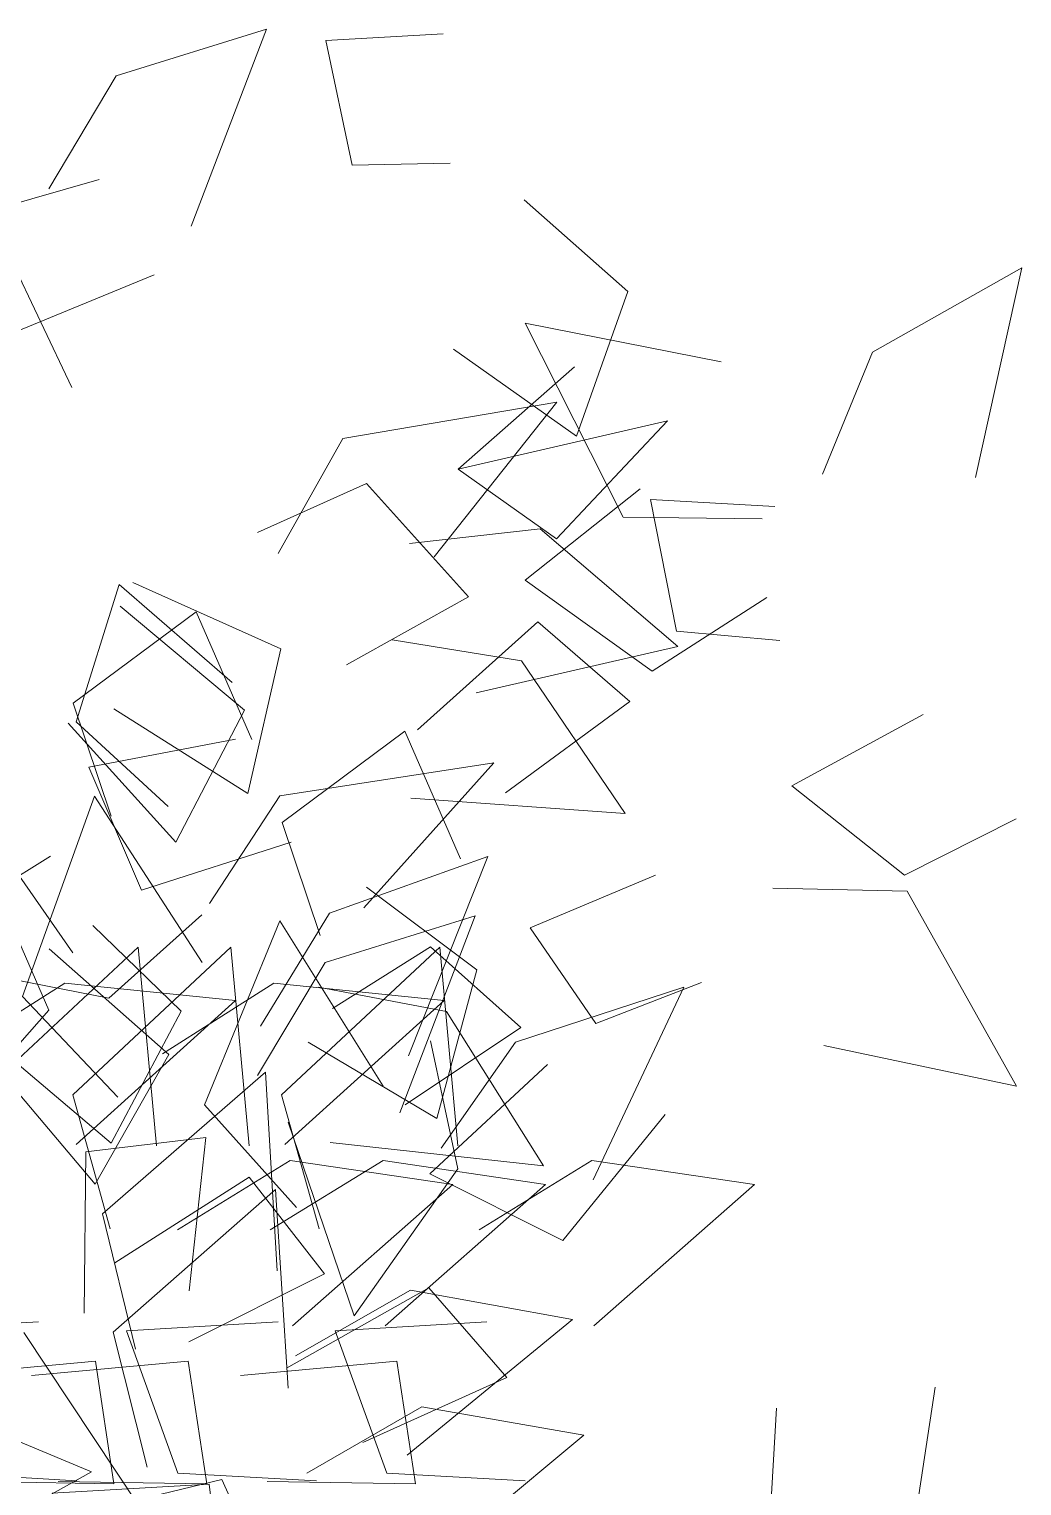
# Model space of a CAD drawing. Extents: x -191 to -12, y -149 to 43.
# Drawn here: x -67.1 to -20.3, y -35.9 to 32.9 of the extents above; entities that cross this region are included whole.
import ezdxf

# ---------------------------------------------------------------- set-up
doc = ezdxf.new("R2010")
doc.units = 0
doc.header["$LTSCALE"] = 96
doc.header["$MEASUREMENT"] = 0
doc.layers.add('A-FURN-MAIN-0', color=94, linetype='Continuous', lineweight=5)

msp = doc.modelspace()

# ---------------------------------------------------------------- linework, layer by layer
at = {"layer": 'A-FURN-MAIN-0'}
for points, invisible_edges in [([(-66.221, 25.331, 196.929), (-63.033, 30.665, 196.215), (-55.942, 32.868, 191.629)], 12), ([(-66.221, 25.331, 196.929), (-55.942, 32.868, 191.629), (-59.496, 23.568, 193.55)], 9), ([(-66.221, 25.331, 196.929), (-63.033, 30.665, 196.215), (-55.942, 32.868, 191.629)], 12), ([(-66.221, 25.331, 196.929), (-55.942, 32.868, 191.629), (-59.496, 23.568, 193.55)], 9), ([(-47.268, 26.532, 197.586), (-53.14, 32.33, 190.715), (-47.594, 32.64, 195.088)], 9), ([(-47.268, 26.532, 197.586), (-53.14, 32.33, 190.715), (-47.594, 32.64, 195.088)], 9), ([(-47.268, 26.532, 197.586), (-51.885, 26.445, 193.877), (-53.14, 32.33, 190.715)], 12), ([(-47.268, 26.532, 197.586), (-51.885, 26.445, 193.877), (-53.14, 32.33, 190.715)], 12), ([(-61.237, 21.271, 220.828), (-70.462, 23.864, 214.515), (-63.841, 25.764, 217.755)], 9), ([(-61.237, 21.271, 220.828), (-70.462, 23.864, 214.515), (-63.841, 25.764, 217.755)], 9), ([(-43.77, 24.812, 250.359), (-41.294, 13.656, 252.856), (-47.1, 17.752, 251.535)], 9), ([(-43.77, 24.812, 250.359), (-41.294, 13.656, 252.856), (-47.1, 17.752, 251.535)], 9), ([(-43.77, 24.812, 250.359), (-38.882, 20.482, 251.004), (-41.294, 13.656, 252.856)], 12), ([(-43.77, 24.812, 250.359), (-38.882, 20.482, 251.004), (-41.294, 13.656, 252.856)], 12), ([(-61.237, 21.271, 220.828), (-68.007, 18.48, 218.323), (-70.462, 23.864, 214.515)], 12), ([(-61.237, 21.271, 220.828), (-68.007, 18.48, 218.323), (-70.462, 23.864, 214.515)], 12), ([(-71.565, 11.894, 234.99), (-68.053, 22.114, 230.513), (-65.125, 15.953, 232.9)], 9), ([(-71.565, 11.894, 234.99), (-68.053, 22.114, 230.513), (-65.125, 15.953, 232.9)], 9), ([(-29.677, 11.851, 224.45), (-27.329, 17.619, 225.043), (-20.269, 21.6, 221.81)], 12), ([(-29.677, 11.851, 224.45), (-20.269, 21.6, 221.81), (-22.459, 11.702, 221.687)], 9), ([(-29.677, 11.851, 224.45), (-27.329, 17.619, 225.043), (-20.269, 21.6, 221.81)], 12), ([(-29.677, 11.851, 224.45), (-20.269, 21.6, 221.81), (-22.459, 11.702, 221.687)], 9), ([(-32.524, 9.746, 159.233), (-39.097, 9.827, 160.455), (-43.719, 18.99, 162.947)], 12), ([(-32.524, 9.746, 159.233), (-43.719, 18.99, 162.947), (-34.47, 17.165, 160.838)], 9), ([(-32.524, 9.746, 159.233), (-39.097, 9.827, 160.455), (-43.719, 18.99, 162.947)], 12), ([(-32.524, 9.746, 159.233), (-43.719, 18.99, 162.947), (-34.47, 17.165, 160.838)], 9), ([(-37.009, 14.376, 196.833), (-46.891, 12.085, 191.466), (-41.391, 16.918, 193.552)], 8), ([(-37.009, 14.376, 196.833), (-46.891, 12.085, 191.466), (-41.391, 16.918, 193.552)], 8), ([(-55.39, 8.106, 237.718), (-52.326, 13.546, 235.328), (-42.222, 15.257, 237.88)], 12), ([(-55.39, 8.106, 237.718), (-42.222, 15.257, 237.88), (-48.023, 7.949, 240.383)], 9), ([(-55.39, 8.106, 237.718), (-52.326, 13.546, 235.328), (-42.222, 15.257, 237.88)], 12), ([(-55.39, 8.106, 237.718), (-42.222, 15.257, 237.88), (-48.023, 7.949, 240.383)], 9), ([(-37.009, 14.376, 196.833), (-42.24, 8.806, 195.605), (-46.891, 12.085, 191.466)], 12), ([(-37.009, 14.376, 196.833), (-42.24, 8.806, 195.605), (-46.891, 12.085, 191.466)], 12), ([(-56.368, 9.095, 261.289), (-51.22, 11.418, 257.95), (-46.392, 6.062, 255.988)], 12), ([(-56.368, 9.095, 261.289), (-51.22, 11.418, 257.95), (-46.392, 6.062, 255.988)], 12), ([(-32.31, 6.027, 165.591), (-43.723, 6.856, 168.015), (-38.298, 11.158, 165.943)], 9), ([(-32.31, 6.027, 165.591), (-43.723, 6.856, 168.015), (-38.298, 11.158, 165.943)], 9), ([(-31.692, 4.002, 197.936), (-36.575, 4.449, 194.616), (-37.797, 10.656, 192.127)], 12), ([(-31.692, 4.002, 197.936), (-37.797, 10.656, 192.127), (-31.928, 10.33, 196.054)], 9), ([(-31.692, 4.002, 197.936), (-36.575, 4.449, 194.616), (-37.797, 10.656, 192.127)], 12), ([(-31.692, 4.002, 197.936), (-37.797, 10.656, 192.127), (-31.928, 10.33, 196.054)], 9), ([(-56.368, 9.095, 261.289), (-46.392, 6.062, 255.988), (-52.166, 2.849, 258.916)], 9), ([(-56.368, 9.095, 261.289), (-46.392, 6.062, 255.988), (-52.166, 2.849, 258.916)], 9), ([(-49.182, 8.589, 227.385), (-43.007, 9.273, 226.659), (-36.508, 3.725, 224.884)], 12), ([(-49.182, 8.589, 227.385), (-43.007, 9.273, 226.659), (-36.508, 3.725, 224.884)], 12), ([(-49.182, 8.589, 227.385), (-36.508, 3.725, 224.884), (-46.042, 1.528, 227.545)], 9), ([(-49.182, 8.589, 227.385), (-36.508, 3.725, 224.884), (-46.042, 1.528, 227.545)], 9), ([(-60.571, -3.839, 235.596), (-64.928, 0.167, 235.418), (-62.896, 6.641, 235.819)], 12), ([(-60.571, -3.839, 235.596), (-64.928, 0.167, 235.418), (-62.896, 6.641, 235.819)], 12), ([(-62.253, 6.735, 228.064), (-56.817, -3.227, 226.359), (-63.138, 0.772, 227.776)], 9), ([(-62.253, 6.735, 228.064), (-56.817, -3.227, 226.359), (-63.138, 0.772, 227.776)], 9), ([(-60.571, -3.839, 235.596), (-62.896, 6.641, 235.819), (-57.551, 2.021, 236.042)], 9), ([(-60.571, -3.839, 235.596), (-62.896, 6.641, 235.819), (-57.551, 2.021, 236.042)], 9), ([(-62.253, 6.735, 228.064), (-55.252, 3.601, 227.027), (-56.817, -3.227, 226.359)], 12), ([(-62.253, 6.735, 228.064), (-55.252, 3.601, 227.027), (-56.817, -3.227, 226.359)], 12), ([(-32.31, 6.027, 165.591), (-37.731, 2.548, 166.84), (-43.723, 6.856, 168.015)], 12), ([(-32.31, 6.027, 165.591), (-37.731, 2.548, 166.84), (-43.723, 6.856, 168.015)], 12), ([(-62.848, 5.616, 238.422), (-60.217, -5.519, 239.307), (-65.294, 0.1, 238.536)], 9), ([(-62.848, 5.616, 238.422), (-60.217, -5.519, 239.307), (-65.294, 0.1, 238.536)], 9), ([(-62.848, 5.616, 238.422), (-56.98, 0.72, 239.647), (-60.217, -5.519, 239.307)], 12), ([(-62.848, 5.616, 238.422), (-56.98, 0.72, 239.647), (-60.217, -5.519, 239.307)], 12), ([(-63.269, -4.29, 199.075), (-65.063, 1.036, 195.691), (-59.262, 5.358, 193.815)], 12), ([(-63.269, -4.29, 199.075), (-65.063, 1.036, 195.691), (-59.262, 5.358, 193.815)], 12), ([(-63.269, -4.29, 199.075), (-59.262, 5.358, 193.815), (-56.631, -0.673, 196.803)], 9), ([(-63.269, -4.29, 199.075), (-59.262, 5.358, 193.815), (-56.631, -0.673, 196.803)], 9), ([(-48.799, -0.211, 227.187), (-43.13, 4.877, 225.814), (-38.775, 1.12, 221.76)], 12), ([(-48.799, -0.211, 227.187), (-43.13, 4.877, 225.814), (-38.775, 1.12, 221.76)], 12), ([(-49.999, 4.039, 241.101), (-43.89, 3.039, 241.998), (-39.003, -4.163, 242.637)], 12), ([(-49.999, 4.039, 241.101), (-39.003, -4.163, 242.637), (-49.114, -3.44, 242.845)], 9), ([(-49.999, 4.039, 241.101), (-43.89, 3.039, 241.998), (-39.003, -4.163, 242.637)], 12), ([(-49.999, 4.039, 241.101), (-39.003, -4.163, 242.637), (-49.114, -3.44, 242.845)], 9), ([(-48.799, -0.211, 227.187), (-38.775, 1.12, 221.76), (-44.648, -3.188, 223.972)], 9), ([(-48.799, -0.211, 227.187), (-38.775, 1.12, 221.76), (-44.648, -3.188, 223.972)], 9), ([(-20.54, -4.412, 254.088), (-31.125, -2.855, 253.183), (-24.926, 0.509, 253.651)], 9), ([(-20.54, -4.412, 254.088), (-31.125, -2.855, 253.183), (-24.926, 0.509, 253.651)], 9), ([(-54.774, -5.517, 221.162), (-64.323, -1.976, 215.873), (-57.396, -0.651, 218.739)], 9), ([(-54.774, -5.517, 221.162), (-64.323, -1.976, 215.873), (-57.396, -0.651, 218.739)], 9), ([(-53.408, -9.926, 275.038), (-55.202, -4.599, 271.653), (-49.401, -0.278, 269.778)], 12), ([(-53.408, -9.926, 275.038), (-55.202, -4.599, 271.653), (-49.401, -0.278, 269.778)], 12), ([(-53.408, -9.926, 275.038), (-49.401, -0.278, 269.778), (-46.77, -6.309, 272.766)], 9), ([(-53.408, -9.926, 275.038), (-49.401, -0.278, 269.778), (-46.77, -6.309, 272.766)], 9), ([(-54.774, -5.517, 221.162), (-61.834, -7.793, 218.954), (-64.323, -1.976, 215.873)], 12), ([(-54.774, -5.517, 221.162), (-61.834, -7.793, 218.954), (-64.323, -1.976, 215.873)], 12), ([(-58.634, -8.421, 224.062), (-55.308, -3.329, 221.285), (-45.203, -1.776, 223.934)], 12), ([(-58.634, -8.421, 224.062), (-45.203, -1.776, 223.934), (-51.339, -8.615, 226.916)], 9), ([(-58.634, -8.421, 224.062), (-55.308, -3.329, 221.285), (-45.203, -1.776, 223.934)], 12), ([(-58.634, -8.421, 224.062), (-45.203, -1.776, 223.934), (-51.339, -8.615, 226.916)], 9), ([(-70.047, -15.956, 175.736), (-70.877, -2.423, 173.146), (-65.08, -10.739, 172.935)], 9), ([(-70.047, -15.956, 175.736), (-70.877, -2.423, 173.146), (-65.08, -10.739, 172.935)], 9), ([(-62.962, -17.565, 207.755), (-67.457, -12.799, 209.09), (-64.065, -3.348, 212.362)], 12), ([(-62.962, -17.565, 207.755), (-67.457, -12.799, 209.09), (-64.065, -3.348, 212.362)], 12), ([(-62.962, -17.565, 207.755), (-64.065, -3.348, 212.362), (-58.968, -11.195, 209.963)], 9), ([(-62.962, -17.565, 207.755), (-64.065, -3.348, 212.362), (-58.968, -11.195, 209.963)], 9), ([(-20.54, -4.412, 254.088), (-25.816, -7.071, 253.682), (-31.125, -2.855, 253.183)], 12), ([(-20.54, -4.412, 254.088), (-25.816, -7.071, 253.682), (-31.125, -2.855, 253.183)], 12), ([(-58.985, -8.945, 211.658), (-73.692, -10.877, 209.527), (-66.134, -6.181, 213.288)], 9), ([(-58.985, -8.945, 211.658), (-73.692, -10.877, 209.527), (-66.134, -6.181, 213.288)], 9), ([(-56.215, -14.2, 208.199), (-52.959, -8.865, 208.457), (-45.484, -6.198, 204.828)], 12), ([(-56.215, -14.2, 208.199), (-45.484, -6.198, 204.828), (-49.224, -15.614, 205.22)], 9), ([(-56.215, -14.2, 208.199), (-52.959, -8.865, 208.457), (-45.484, -6.198, 204.828)], 12), ([(-56.215, -14.2, 208.199), (-45.484, -6.198, 204.828), (-49.224, -15.614, 205.22)], 9), ([(-35.4, -12.147, 201.283), (-43.485, -9.565, 194.706), (-37.564, -7.07, 197.652)], 9), ([(-35.4, -12.147, 201.283), (-43.485, -9.565, 194.706), (-37.564, -7.07, 197.652)], 9), ([(-68.589, -8.026, 197.126), (-66.218, -13.449, 197.341), (-70.709, -18.551, 197.294)], 12), ([(-68.589, -8.026, 197.126), (-66.218, -13.449, 197.341), (-70.709, -18.551, 197.294)], 12), ([(-51.221, -7.637, 228.307), (-47.89, -18.57, 230.793), (-53.975, -14.967, 229.305)], 9), ([(-51.221, -7.637, 228.307), (-47.89, -18.57, 230.793), (-53.975, -14.967, 229.305)], 9), ([(-51.221, -7.637, 228.307), (-46.007, -11.543, 229.087), (-47.89, -18.57, 230.793)], 12), ([(-51.221, -7.637, 228.307), (-46.007, -11.543, 229.087), (-47.89, -18.57, 230.793)], 12), ([(-32.03, -7.689, 254.882), (-25.687, -7.837, 252.774), (-20.517, -17.046, 252.77)], 12), ([(-32.03, -7.689, 254.882), (-20.517, -17.046, 252.77), (-29.616, -15.127, 255.387)], 9), ([(-32.03, -7.689, 254.882), (-25.687, -7.837, 252.774), (-20.517, -17.046, 252.77)], 12), ([(-32.03, -7.689, 254.882), (-20.517, -17.046, 252.77), (-29.616, -15.127, 255.387)], 9), ([(-58.985, -8.945, 211.658), (-63.374, -12.886, 208.509), (-73.692, -10.877, 209.527)], 12), ([(-58.985, -8.945, 211.658), (-63.374, -12.886, 208.509), (-73.692, -10.877, 209.527)], 12), ([(-64.131, -9.454, 236.955), (-63.264, -19.729, 231.433), (-68.433, -15.357, 233.963)], 9), ([(-64.131, -9.454, 236.955), (-63.264, -19.729, 231.433), (-68.433, -15.357, 233.963)], 9), ([(-64.131, -9.454, 236.955), (-59.958, -13.505, 233.916), (-63.264, -19.729, 231.433)], 12), ([(-64.131, -9.454, 236.955), (-59.958, -13.505, 233.916), (-63.264, -19.729, 231.433)], 12), ([(-54.526, -22.772, 218.781), (-58.86, -17.921, 220.325), (-55.299, -9.24, 225.172)], 12), ([(-54.526, -22.772, 218.781), (-58.86, -17.921, 220.325), (-55.299, -9.24, 225.172)], 12), ([(-56.36, -16.535, 248.745), (-53.172, -11.2, 248.031), (-46.081, -8.998, 243.445)], 12), ([(-56.36, -16.535, 248.745), (-46.081, -8.998, 243.445), (-49.635, -18.298, 245.366)], 9), ([(-56.36, -16.535, 248.745), (-53.172, -11.2, 248.031), (-46.081, -8.998, 243.445)], 12), ([(-56.36, -16.535, 248.745), (-46.081, -8.998, 243.445), (-49.635, -18.298, 245.366)], 9), ([(-54.526, -22.772, 218.781), (-55.299, -9.24, 225.172), (-50.43, -17.041, 222.213)], 9), ([(-54.526, -22.772, 218.781), (-55.299, -9.24, 225.172), (-50.43, -17.041, 222.213)], 9), ([(-35.4, -12.147, 201.283), (-40.38, -14.081, 198.728), (-43.485, -9.565, 194.706)], 12), ([(-35.4, -12.147, 201.283), (-40.38, -14.081, 198.728), (-43.485, -9.565, 194.706)], 12), ([(-67.692, -23.769, 255.428), (-69.464, -17.445, 256.681), (-61.994, -10.482, 259.374)], 12), ([(-67.692, -23.769, 255.428), (-69.464, -17.445, 256.681), (-61.994, -10.482, 259.374)], 12), ([(-66.197, -10.561, 224.791), (-64.025, -21.665, 226.708), (-68.86, -15.951, 225.323)], 9), ([(-66.197, -10.561, 224.791), (-64.025, -21.665, 226.708), (-68.86, -15.951, 225.323)], 9), ([(-67.692, -23.769, 255.428), (-61.994, -10.482, 259.374), (-61.137, -19.853, 257.189)], 9), ([(-67.692, -23.769, 255.428), (-61.994, -10.482, 259.374), (-61.137, -19.853, 257.189)], 9), ([(-66.197, -10.561, 224.791), (-60.554, -15.545, 226.586), (-64.025, -21.665, 226.708)], 12), ([(-66.197, -10.561, 224.791), (-60.554, -15.545, 226.586), (-64.025, -21.665, 226.708)], 12), ([(-63.312, -23.769, 189.016), (-65.084, -17.445, 190.269), (-57.614, -10.482, 192.962)], 12), ([(-63.312, -23.769, 189.016), (-65.084, -17.445, 190.269), (-57.614, -10.482, 192.962)], 12), ([(-63.312, -23.769, 189.016), (-57.614, -10.482, 192.962), (-56.757, -19.853, 190.777)], 9), ([(-63.312, -23.769, 189.016), (-57.614, -10.482, 192.962), (-56.757, -19.853, 190.777)], 9), ([(-53.451, -23.769, 273.43), (-55.223, -17.445, 274.682), (-47.753, -10.482, 277.376)], 12), ([(-53.451, -23.769, 273.43), (-55.223, -17.445, 274.682), (-47.753, -10.482, 277.376)], 12), ([(-53.451, -23.769, 273.43), (-47.753, -10.482, 277.376), (-46.896, -19.853, 275.191)], 9), ([(-53.451, -23.769, 273.43), (-47.753, -10.482, 277.376), (-46.896, -19.853, 275.191)], 9), ([(-52.824, -13.375, 228.747), (-48.192, -10.463, 226.479), (-43.934, -14.267, 222.792)], 12), ([(-52.824, -13.375, 228.747), (-48.192, -10.463, 226.479), (-43.934, -14.267, 222.792)], 12), ([(-70.714, -15.506, 187.007), (-65.455, -12.171, 187.606), (-57.407, -12.993, 184.333)], 12), ([(-70.714, -15.506, 187.007), (-65.455, -12.171, 187.606), (-57.407, -12.993, 184.333)], 12), ([(-60.853, -15.506, 271.421), (-55.594, -12.171, 272.019), (-47.546, -12.993, 268.747)], 12), ([(-60.853, -15.506, 271.421), (-55.594, -12.171, 272.019), (-47.546, -12.993, 268.747)], 12), ([(-53.483, -12.372, 227.921), (-47.438, -13.514, 229.057), (-42.852, -20.808, 230.444)], 12), ([(-53.483, -12.372, 227.921), (-42.852, -20.808, 230.444), (-52.929, -19.695, 230.332)], 9), ([(-53.483, -12.372, 227.921), (-47.438, -13.514, 229.057), (-42.852, -20.808, 230.444)], 12), ([(-53.483, -12.372, 227.921), (-42.852, -20.808, 230.444), (-52.929, -19.695, 230.332)], 9), ([(-47.683, -19.972, 220.322), (-44.176, -14.957, 221.619), (-36.228, -12.365, 219.117)], 12), ([(-47.683, -19.972, 220.322), (-36.228, -12.365, 219.117), (-40.511, -21.467, 217.855)], 9), ([(-47.683, -19.972, 220.322), (-44.176, -14.957, 221.619), (-36.228, -12.365, 219.117)], 12), ([(-47.683, -19.972, 220.322), (-36.228, -12.365, 219.117), (-40.511, -21.467, 217.855)], 9), ([(-70.714, -15.506, 187.007), (-57.407, -12.993, 184.333), (-64.93, -19.789, 184.186)], 9), ([(-70.714, -15.506, 187.007), (-57.407, -12.993, 184.333), (-64.93, -19.789, 184.186)], 9), ([(-60.853, -15.506, 271.421), (-47.546, -12.993, 268.747), (-55.069, -19.789, 268.6)], 9), ([(-60.853, -15.506, 271.421), (-47.546, -12.993, 268.747), (-55.069, -19.789, 268.6)], 9), ([(-52.824, -13.375, 228.747), (-43.934, -14.267, 222.792), (-49.393, -17.923, 225.401)], 9), ([(-52.824, -13.375, 228.747), (-43.934, -14.267, 222.792), (-49.393, -17.923, 225.401)], 9), ([(-48.197, -14.903, 260.824), (-51.797, -27.89, 257.833), (-54.909, -18.737, 260.888)], 9), ([(-48.197, -14.903, 260.824), (-51.797, -27.89, 257.833), (-54.909, -18.737, 260.888)], 9), ([(-48.197, -14.903, 260.824), (-46.908, -20.946, 259.844), (-51.797, -27.89, 257.833)], 12), ([(-48.197, -14.903, 260.824), (-46.908, -20.946, 259.844), (-51.797, -27.89, 257.833)], 12), ([(-62.114, -29.451, 181.861), (-63.675, -23.073, 183.119), (-55.983, -16.372, 185.849)], 12), ([(-62.114, -29.451, 181.861), (-63.675, -23.073, 183.119), (-55.983, -16.372, 185.849)], 12), ([(-62.114, -29.451, 181.861), (-55.983, -16.372, 185.849), (-55.436, -25.763, 183.651)], 9), ([(-62.114, -29.451, 181.861), (-55.983, -16.372, 185.849), (-55.436, -25.763, 183.651)], 9), ([(-37.119, -18.384, 264.581), (-48.226, -21.187, 265.269), (-42.673, -16.024, 264.591)], 9), ([(-37.119, -18.384, 264.581), (-48.226, -21.187, 265.269), (-42.673, -16.024, 264.591)], 9), ([(-37.119, -18.384, 264.581), (-41.944, -24.326, 265.728), (-48.226, -21.187, 265.269)], 12), ([(-37.119, -18.384, 264.581), (-41.944, -24.326, 265.728), (-48.226, -21.187, 265.269)], 12), ([(-64.548, -27.757, 173.447), (-64.467, -20.137, 172.097), (-58.798, -19.464, 167.983)], 12), ([(-64.548, -27.757, 173.447), (-58.798, -19.464, 167.983), (-59.582, -26.71, 170.181)], 9), ([(-64.548, -27.757, 173.447), (-64.467, -20.137, 172.097), (-58.798, -19.464, 167.983)], 12), ([(-64.548, -27.757, 173.447), (-58.798, -19.464, 167.983), (-59.582, -26.71, 170.181)], 9), ([(-60.14, -23.829, 255.482), (-54.812, -20.553, 255.372), (-47.14, -21.68, 251.369)], 12), ([(-60.14, -23.829, 255.482), (-54.812, -20.553, 255.372), (-47.14, -21.68, 251.369)], 12), ([(-55.76, -23.829, 189.07), (-50.432, -20.553, 188.96), (-42.76, -21.68, 184.957)], 12), ([(-55.76, -23.829, 189.07), (-50.432, -20.553, 188.96), (-42.76, -21.68, 184.957)], 12), ([(-45.899, -23.829, 273.484), (-40.571, -20.553, 273.373), (-32.898, -21.68, 269.37)], 12), ([(-45.899, -23.829, 273.484), (-40.571, -20.553, 273.373), (-32.898, -21.68, 269.37)], 12), ([(-61.573, -35.028, 173.354), (-63.169, -28.659, 174.615), (-55.516, -21.922, 177.365)], 12), ([(-61.573, -35.028, 173.354), (-63.169, -28.659, 174.615), (-55.516, -21.922, 177.365)], 12), ([(-63.096, -25.388, 206.707), (-56.748, -21.334, 204.93), (-53.203, -25.898, 200.914)], 12), ([(-63.096, -25.388, 206.707), (-56.748, -21.334, 204.93), (-53.203, -25.898, 200.914)], 12), ([(-61.573, -35.028, 173.354), (-55.516, -21.922, 177.365), (-54.917, -31.307, 175.159)], 9), ([(-61.573, -35.028, 173.354), (-55.516, -21.922, 177.365), (-54.917, -31.307, 175.159)], 9), ([(-60.14, -23.829, 255.482), (-47.14, -21.68, 251.369), (-54.713, -28.351, 252.342)], 9), ([(-60.14, -23.829, 255.482), (-47.14, -21.68, 251.369), (-54.713, -28.351, 252.342)], 9), ([(-55.76, -23.829, 189.07), (-42.76, -21.68, 184.957), (-50.333, -28.351, 185.93)], 9), ([(-55.76, -23.829, 189.07), (-42.76, -21.68, 184.957), (-50.333, -28.351, 185.93)], 9), ([(-45.899, -23.829, 273.484), (-32.898, -21.68, 269.37), (-40.472, -28.351, 270.344)], 9), ([(-45.899, -23.829, 273.484), (-32.898, -21.68, 269.37), (-40.472, -28.351, 270.344)], 9), ([(-63.096, -25.388, 206.707), (-53.203, -25.898, 200.914), (-59.598, -29.117, 203.501)], 9), ([(-63.096, -25.388, 206.707), (-53.203, -25.898, 200.914), (-59.598, -29.117, 203.501)], 9), ([(-54.99, -30.361, 216.66), (-48.274, -26.561, 216.068), (-44.595, -30.795, 211.818)], 12), ([(-54.99, -30.361, 216.66), (-48.274, -26.561, 216.068), (-44.595, -30.795, 211.818)], 12), ([(-54.568, -29.767, 181.94), (-49.132, -26.673, 181.852), (-41.489, -28.053, 177.872)], 12), ([(-54.568, -29.767, 181.94), (-49.132, -26.673, 181.852), (-41.489, -28.053, 177.872)], 12), ([(-64.893, -35.668, 215.677), (-73.869, -28.6, 218.184), (-66.706, -28.165, 217.328)], 9), ([(-64.893, -35.668, 215.677), (-73.869, -28.6, 218.184), (-66.706, -28.165, 217.328)], 9), ([(-53.578, -35.668, 194.148), (-62.554, -28.6, 196.655), (-55.391, -28.165, 195.799)], 9), ([(-53.578, -35.668, 194.148), (-62.554, -28.6, 196.655), (-55.391, -28.165, 195.799)], 9), ([(-54.568, -29.767, 181.94), (-41.489, -28.053, 177.872), (-49.287, -34.465, 178.81)], 9), ([(-54.568, -29.767, 181.94), (-41.489, -28.053, 177.872), (-49.287, -34.465, 178.81)], 9), ([(-43.716, -35.668, 278.562), (-52.693, -28.6, 281.069), (-45.53, -28.165, 280.212)], 9), ([(-43.716, -35.668, 278.562), (-52.693, -28.6, 281.069), (-45.53, -28.165, 280.212)], 9), ([(-64.893, -35.668, 215.677), (-71.438, -35.305, 215.954), (-73.869, -28.6, 218.184)], 12), ([(-64.893, -35.668, 215.677), (-71.438, -35.305, 215.954), (-73.869, -28.6, 218.184)], 12), ([(-67.339, -41.204, 170.711), (-67.397, -28.672, 164.924), (-61.94, -36.898, 167.24)], 9), ([(-67.339, -41.204, 170.711), (-67.397, -28.672, 164.924), (-61.94, -36.898, 167.24)], 9), ([(-53.578, -35.668, 194.148), (-60.123, -35.305, 194.424), (-62.554, -28.6, 196.655)], 12), ([(-53.578, -35.668, 194.148), (-60.123, -35.305, 194.424), (-62.554, -28.6, 196.655)], 12), ([(-43.716, -35.668, 278.562), (-50.261, -35.305, 278.838), (-52.693, -28.6, 281.069)], 12), ([(-43.716, -35.668, 278.562), (-50.261, -35.305, 278.838), (-52.693, -28.6, 281.069)], 12), ([(-71.41, -30.701, 254.767), (-64.015, -30.029, 252.583), (-63.137, -35.816, 248.677)], 12), ([(-71.41, -30.701, 254.767), (-64.015, -30.029, 252.583), (-63.137, -35.816, 248.677)], 12), ([(-67.03, -30.701, 188.355), (-59.635, -30.029, 186.171), (-58.757, -35.816, 182.265)], 12), ([(-67.03, -30.701, 188.355), (-59.635, -30.029, 186.171), (-58.757, -35.816, 182.265)], 12), ([(-57.169, -30.701, 272.769), (-49.774, -30.029, 270.585), (-48.896, -35.816, 266.679)], 12), ([(-57.169, -30.701, 272.769), (-49.774, -30.029, 270.585), (-48.896, -35.816, 266.679)], 12), ([(-71.41, -30.701, 254.767), (-63.137, -35.816, 248.677), (-70.152, -35.701, 251.63)], 9), ([(-71.41, -30.701, 254.767), (-63.137, -35.816, 248.677), (-70.152, -35.701, 251.63)], 9), ([(-67.03, -30.701, 188.355), (-58.757, -35.816, 182.265), (-65.772, -35.701, 185.218)], 9), ([(-67.03, -30.701, 188.355), (-58.757, -35.816, 182.265), (-65.772, -35.701, 185.218)], 9), ([(-57.169, -30.701, 272.769), (-48.896, -35.816, 266.679), (-55.911, -35.701, 269.632)], 9), ([(-57.169, -30.701, 272.769), (-48.896, -35.816, 266.679), (-55.911, -35.701, 269.632)], 9), ([(-54.99, -30.361, 216.66), (-44.595, -30.795, 211.818), (-51.394, -33.872, 213.319)], 9), ([(-54.99, -30.361, 216.66), (-44.595, -30.795, 211.818), (-51.394, -33.872, 213.319)], 9), ([(-24.368, -31.252, 262.323), (-25.288, -37.375, 263.213), (-32.424, -42.373, 263.731)], 12), ([(-24.368, -31.252, 262.323), (-32.424, -42.373, 263.731), (-31.862, -32.251, 263.935)], 9), ([(-24.368, -31.252, 262.323), (-25.288, -37.375, 263.213), (-32.424, -42.373, 263.731)], 12), ([(-24.368, -31.252, 262.323), (-32.424, -42.373, 263.731), (-31.862, -32.251, 263.935)], 9), ([(-77.969, -34.389, 141.293), (-72.238, -31.882, 141.323), (-64.195, -35.257, 141.034)], 12), ([(-77.969, -34.389, 141.293), (-72.238, -31.882, 141.323), (-64.195, -35.257, 141.034)], 12), ([(-54.026, -35.306, 173.446), (-48.606, -32.185, 173.371), (-40.949, -33.522, 169.404)], 12), ([(-54.026, -35.306, 173.446), (-48.606, -32.185, 173.371), (-40.949, -33.522, 169.404)], 12), ([(-54.026, -35.306, 173.446), (-40.949, -33.522, 169.404), (-48.716, -39.974, 170.322)], 9), ([(-54.026, -35.306, 173.446), (-40.949, -33.522, 169.404), (-48.716, -39.974, 170.322)], 9), ([(-77.969, -34.389, 141.293), (-64.195, -35.257, 141.034), (-72.951, -40.115, 142.627)], 9), ([(-77.969, -34.389, 141.293), (-64.195, -35.257, 141.034), (-72.951, -40.115, 142.627)], 9), ([(-72.662, -36.768, 203.402), (-67.91, -35.614, 200.062), (-65.501, -40.92, 196.562)], 12), ([(-72.662, -36.768, 203.402), (-67.91, -35.614, 200.062), (-65.501, -40.92, 196.562)], 12), ([(-62.801, -36.768, 287.815), (-58.049, -35.614, 284.476), (-55.64, -40.92, 280.976)], 12), ([(-62.801, -36.768, 287.815), (-58.049, -35.614, 284.476), (-55.64, -40.92, 280.976)], 12), ([(-66.062, -36.252, 181.176), (-58.642, -35.828, 179.017), (-57.947, -41.635, 175.104)], 12), ([(-66.062, -36.252, 181.176), (-58.642, -35.828, 179.017), (-57.947, -41.635, 175.104)], 12)]:
    msp.add_3dface(points, dxfattribs=dict(at, invisible_edges=invisible_edges))

doc.saveas('drawing.dxf')
